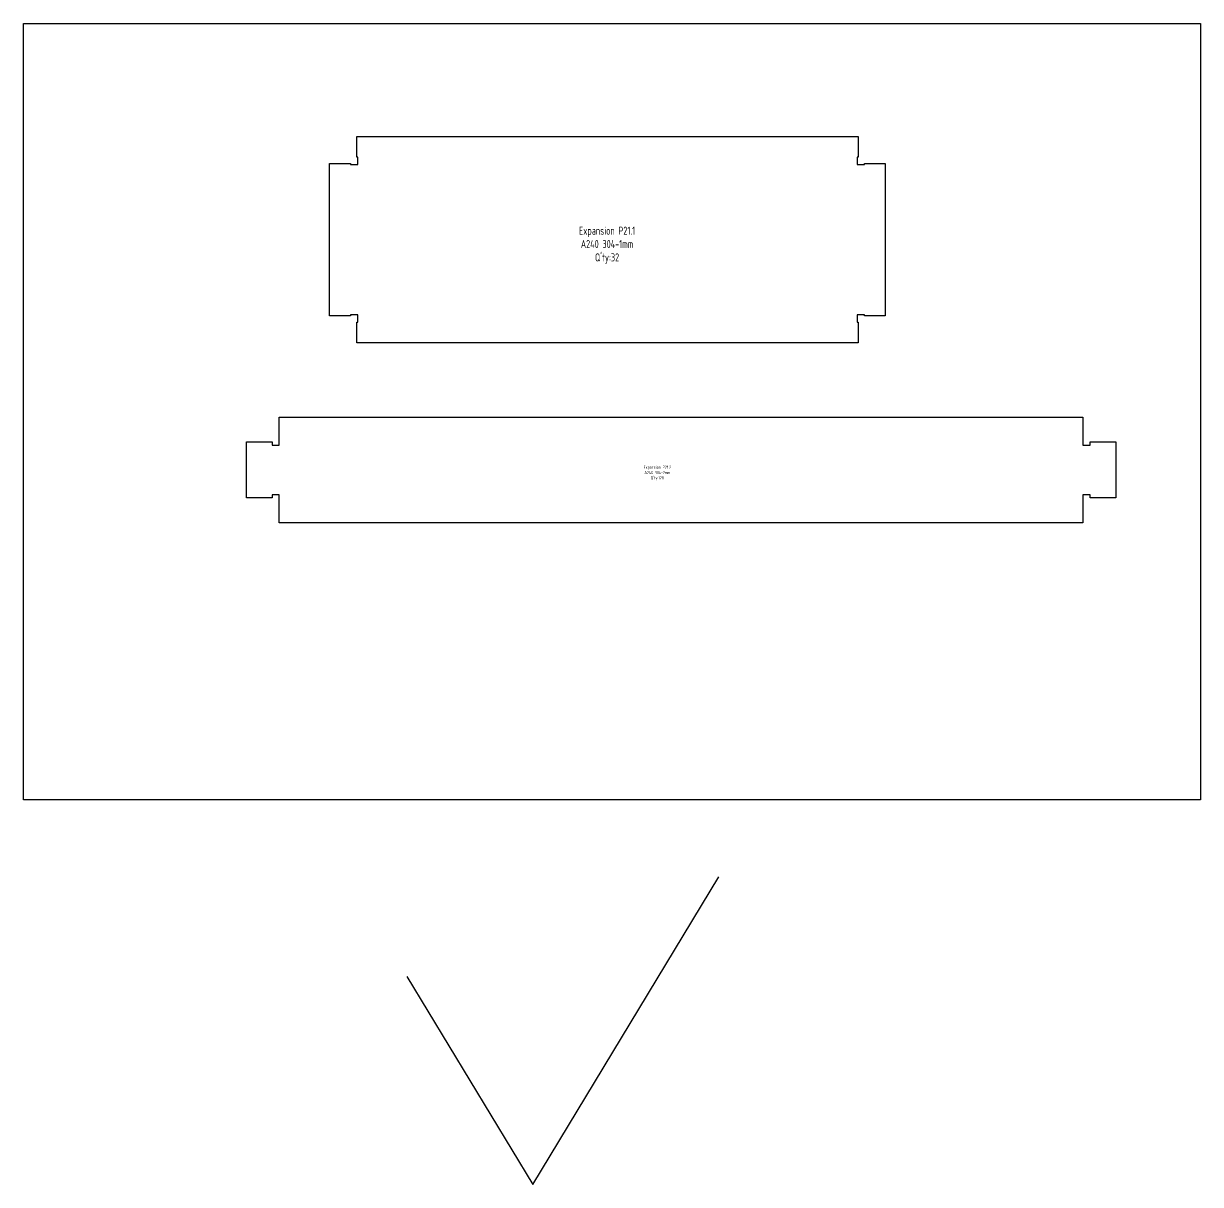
# Model space of a CAD drawing. Header units: millimetres. Extents: x -46397 to 283259, y -8690 to 23983.
# Drawn here: x 212914 to 213649, y -3606 to -2881 of the extents above; entities that cross this region are included whole.
import ezdxf

# ---------------------------------------------------------------- set-up
doc = ezdxf.new("R2010")
doc.units = ezdxf.units.MM
doc.styles.get("Standard").update_dxf_attribs({"font": 'isocp.shx', "width": 0.8})

msp = doc.modelspace()

# ---------------------------------------------------------------- linework, layer by layer
for p, q in [((213232.04, -3606.13), (213348.25, -3414.06)), ((213153.26, -3476.2), (213232.04, -3606.13))]:
    msp.add_line(p, q)
msp.add_lwpolyline([(212913.89, -2881), (213649.04, -2881), (213649.04, -3365.88), (212913.89, -3365.88)], close=True)
at = {"elevation": 1.21}
for points in [[(213122.64, -2964.47), (213122.05, -2964.47), (213122.05, -2951.47), (213435.22, -2951.47), (213435.22, -2964.47), (213434.64, -2964.47), (213434.64, -2969), (213439.16, -2969), (213439.16, -2968.41), (213452.16, -2968.41), (213452.16, -3063.58), (213439.16, -3063.58), (213439.16, -3063), (213434.64, -3063), (213434.64, -3067.52), (213435.22, -3067.52), (213435.22, -3080.52), (213122.05, -3080.52), (213122.05, -3067.52), (213122.64, -3067.52), (213122.64, -3063), (213118.11, -3063), (213118.11, -3063.58), (213105.11, -3063.58), (213105.11, -2968.41), (213118.11, -2968.41), (213118.11, -2969), (213122.64, -2969)], [(213073.63, -3144.33), (213073.63, -3126.81), (213575.63, -3126.81), (213575.63, -3144.33), (213580.15, -3144.33), (213580.15, -3142.33), (213596.15, -3142.33), (213596.15, -3177.33), (213580.15, -3177.33), (213580.15, -3175.33), (213575.63, -3175.33), (213575.63, -3192.86), (213073.63, -3192.86), (213073.63, -3175.33), (213069.1, -3175.33), (213069.1, -3177.33), (213053.1, -3177.33), (213053.1, -3142.33), (213069.1, -3142.33), (213069.1, -3144.33)]]:
    msp.add_lwpolyline(points, close=True, dxfattribs=at)

# ---------------------------------------------------------------- texts
at = {"color": 3, "attachment_point": 1}
for s, width, insert, char_height in [("\\pxqc;Expansion P21.1\\PA240 304-1mm\\PQ'ty:32", 44.8125, (213255.98, -3007.88, 1.21), 5), ("\\pxqc;Expansion P21.2\\PA240 304-2mm\\PQ'ty:128", 18.4451, (213300.55, -3157.13, 1.21), 2)]:
    msp.add_mtext_dynamic_manual_height_columns(s, width=width, gutter_width=322.31, heights=[0], dxfattribs=dict(at, insert=insert, char_height=char_height))

doc.saveas('drawing.dxf')
